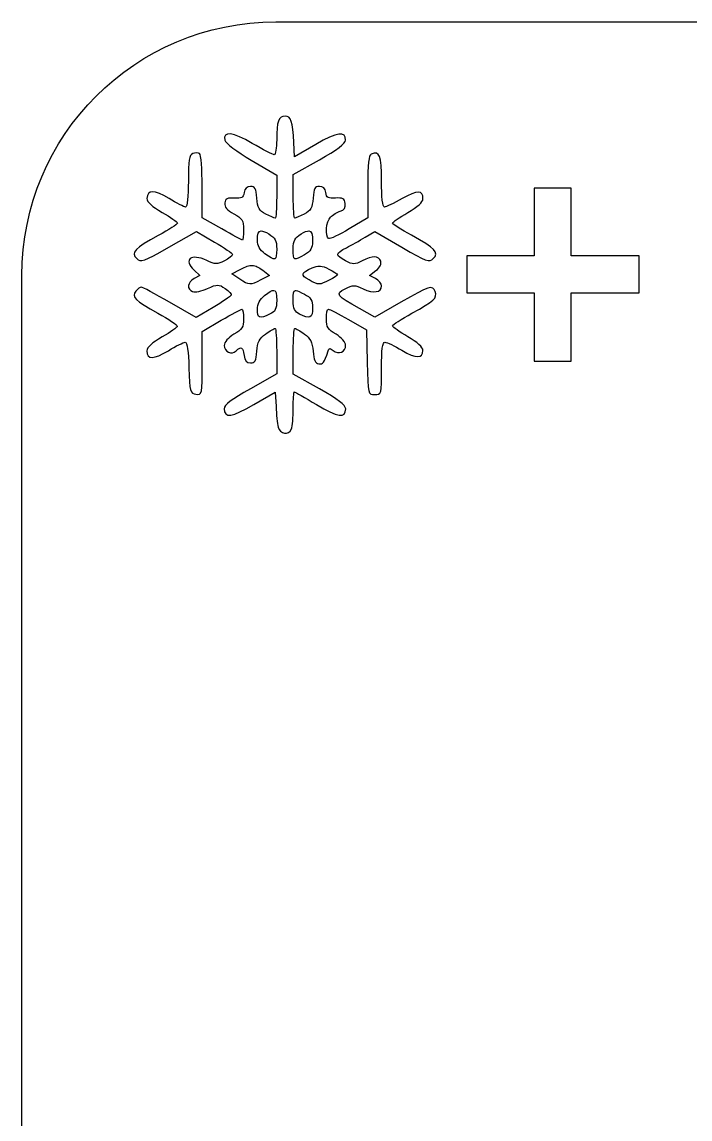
# Model space of a CAD drawing. Extents: x 164 to 448, y 306 to 448.
# Drawn here: x 164.4 to 208.4, y 375.5 to 447.7 of the extents above; entities that cross this region are included whole.
import ezdxf

# ---------------------------------------------------------------- set-up
doc = ezdxf.new("R2010")
doc.units = 0
doc.layers.add('Layer_1', color=7, linetype='CONTINUOUS')

msp = doc.modelspace()

# ---------------------------------------------------------------- linework, layer by layer
at = {"layer": 'Layer_1', "color": 7}
for points in [[(181.10558, 447.655975), (289.445584, 447.655975)], [(181.723139, 441.462217), (181.724601, 441.459383)], [(181.723178, 441.461339), (181.723139, 441.462217)], [(183.744672, 439.598069), (182.342818, 438.782145), (182.295933, 439.71378)], [(179.486337, 438.557613), (181.163577, 437.561546), (181.163577, 436.152359)], [(182.253464, 436.179118), (182.253464, 437.61172), (183.97319, 438.582926)], [(177.549817, 434.032724), (176.262219, 434.773956), (176.262219, 436.83497)], [(187.153342, 436.823631), (187.153342, 434.765509), (185.940456, 434.038961)], [(174.062007, 432.825761), (175.879871, 433.864346), (177.066394, 433.170028)], [(180.142577, 433.905194), (180.142577, 433.905052)], [(183.278806, 433.905194), (183.278803, 433.905052)], [(186.980488, 433.48269), (187.626484, 433.867946), (189.400414, 432.829361)], [(175.736322, 431.320677), (176.117179, 430.966148), (175.736322, 430.76262)], [(178.734855, 430.733594), (178.211908, 431.077833), (178.771476, 431.367874)], [(179.569814, 431.632913), (179.569814, 431.634529)], [(180.242181, 431.310813), (180.681636, 430.972413), (180.114741, 430.679452)], [(183.977529, 431.590167), (183.977535, 431.590592)], [(184.037601, 431.589118), (184.037601, 431.587644)], [(187.667493, 430.767694), (187.274914, 430.977175), (187.695326, 431.295052)], [(164.409446, 322.619839), (164.409446, 430.959855)], [(176.977043, 428.86868), (175.869624, 428.209512), (174.120602, 429.208526)], [(189.340347, 429.213288), (187.625013, 428.224507), (186.617203, 428.787014)], [(176.262194, 425.194554), (176.262194, 427.286324), (177.519027, 428.020214)], [(185.883296, 428.070416), (187.062497, 427.384857), (187.113776, 425.256435)], [(181.163563, 425.987008), (181.163563, 424.489918), (179.439446, 423.51874)], [(183.977546, 423.509754), (182.253424, 424.482406), (182.253424, 425.98389)], [(179.651846, 422.472699), (181.072743, 423.295937), (181.119628, 422.349647)]]:
    msp.add_lwpolyline(points, dxfattribs=at)
for points in [[(181.10558, 447.655975)], [(198.095698, 436.717616), (198.095698, 432.26742), (193.670408, 432.26742), (193.670408, 429.829937), (198.095698, 429.829937), (198.095698, 425.329937), (200.533198, 425.329937), (200.533198, 429.829937), (205.00829, 429.829937), (205.00829, 432.26742), (200.533198, 432.26742), (200.533198, 436.717616)], [(180.971668, 429.992391)], [(182.404293, 429.986636)]]:
    msp.add_lwpolyline(points, close=True, dxfattribs=at)
for points in [[(164.409446, 430.959855), (164.409446, 440.209502), (171.855921, 447.655975), (181.10558, 447.655975)], [(181.724601, 441.459383), (181.287468, 441.459383), (181.163568, 441.115569), (181.163568, 439.900781)], [(182.295933, 439.71378), (182.226484, 441.100403), (182.106947, 441.461339), (181.723178, 441.461339)], [(179.559573, 439.664939), (178.260072, 440.417367), (177.631758, 440.488998), (177.749028, 439.871584)], [(185.697312, 439.877849), (185.704682, 440.49515), (185.148156, 440.415269), (183.744672, 439.598069)], [(177.749028, 439.871584), (177.78276, 439.694986), (178.558084, 439.108441), (179.486337, 438.557613)], [(181.163568, 439.900781), (181.163568, 439.359874), (181.092163, 438.917868), (181.006841, 438.917868)], [(183.97319, 438.582926), (185.129833, 439.235972), (185.694732, 439.660375), (185.697312, 439.877849)], [(176.09815, 438.998542), (176.006874, 439.054101), (175.802794, 439.049849), (175.644048, 438.990038)], [(181.006841, 438.917868), (180.919534, 438.917868), (180.269351, 439.254198), (179.559573, 439.664939)], [(188.060085, 437.179606), (188.060085, 438.890457), (187.951887, 439.17429), (187.380397, 438.963761)], [(175.644048, 438.990038), (175.408517, 438.898762), (175.35547, 438.564614), (175.35547, 437.173625)], [(176.262219, 436.83497), (176.262219, 437.968602), (176.189426, 438.942444), (176.09815, 438.998542)], [(187.380397, 438.963761), (187.217688, 438.904233), (187.153342, 438.304535), (187.153342, 436.823631)], [(175.35547, 437.173625), (175.35547, 436.175348), (175.281911, 435.470003), (175.176746, 435.470003)], [(188.244649, 435.471562), (188.133531, 435.471562), (188.060085, 436.144224), (188.060085, 437.179606)], [(174.083973, 436.032539), (173.123382, 436.623619), (172.633782, 436.623959), (172.633782, 436.038208)], [(179.019051, 436.423351), (178.971429, 436.087219), (178.859942, 436.023581), (178.383305, 436.060063)], [(179.439463, 436.830576), (179.201551, 436.830576), (179.057151, 436.689694), (179.019051, 436.423351)], [(179.858407, 436.058589), (179.812769, 436.691169), (179.737112, 436.830576), (179.439463, 436.830576)], [(181.163577, 436.152359), (181.163577, 435.377083), (181.119016, 434.7432), (181.065441, 434.7432)], [(182.351599, 434.745014), (182.29604, 434.745014), (182.253464, 435.390548), (182.253464, 436.179118)], [(183.976106, 436.832419), (183.678673, 436.832419), (183.603005, 436.693521), (183.557163, 436.06046)], [(184.397981, 436.425194), (184.360309, 436.692217), (184.214438, 436.832419), (183.976106, 436.832419)], [(185.033727, 436.061934), (184.557305, 436.026217), (184.44581, 436.090564), (184.397981, 436.425194)], [(190.783227, 436.018337), (190.783227, 436.603691), (190.441363, 436.607065), (189.419457, 436.029676)], [(172.633782, 436.038208), (172.633782, 435.801798), (172.959063, 435.503509), (173.631342, 435.124148)], [(175.176746, 435.470003), (175.077533, 435.470003), (174.586796, 435.723137), (174.083973, 436.032539)], [(177.754887, 435.74074), (177.717186, 435.483354), (177.888767, 435.276624), (178.343759, 435.031767)], [(178.383305, 436.060063), (177.925932, 436.09578), (177.796162, 436.028031), (177.754887, 435.74074)], [(180.439948, 435.014192), (180.004399, 435.239263), (179.904643, 435.417874), (179.858407, 436.058589)], [(183.557163, 436.06046), (183.511525, 435.419915), (183.412823, 435.241219), (182.977084, 435.016006)], [(185.666539, 435.713272), (185.620901, 436.033531), (185.504199, 436.098019), (185.033727, 436.061934)], [(185.350136, 435.202044), (185.602929, 435.281414), (185.704435, 435.446674), (185.666539, 435.713272)], [(189.419457, 436.029676), (188.874964, 435.722315), (188.345846, 435.471562), (188.244649, 435.471562)], [(189.785667, 435.108671), (190.435518, 435.48052), (190.783227, 435.797688), (190.783227, 436.018337)], [(173.631342, 435.124148), (174.180387, 434.814208), (174.630365, 434.497521), (174.630365, 434.41954)], [(178.343759, 435.031767), (178.907496, 434.728176), (178.986824, 434.601156), (178.986824, 433.988787)], [(181.065441, 434.7432), (181.009882, 434.7432), (180.72866, 434.865657), (180.439948, 435.014192)], [(182.977084, 435.016006), (182.688378, 434.867187), (182.40656, 434.745014), (182.351599, 434.745014)], [(184.579614, 433.40468), (184.3294, 433.559452), (184.414411, 434.521219), (184.70414, 434.81092)], [(184.70414, 434.81092), (184.854943, 434.961723), (185.145355, 435.136961), (185.350136, 435.202044)], [(188.788107, 434.414324), (188.787433, 434.481789), (189.236614, 434.794564), (189.785667, 435.108671)], [(174.630365, 434.41954), (174.630365, 434.342154), (174.066738, 433.973395), (173.379387, 433.602142)], [(178.910657, 433.291521), (178.868988, 433.291521), (178.257413, 433.624706), (177.549817, 434.032724)], [(178.986824, 433.988787), (178.986824, 433.605203), (178.952326, 433.291521), (178.910657, 433.291521)], [(185.940456, 434.038961), (185.27334, 433.639531), (184.661362, 433.354252), (184.579614, 433.40468)], [(190.034691, 433.614529), (189.350113, 433.987398), (188.788901, 434.34686), (188.788107, 434.414324)], [(173.379387, 433.602142), (171.820534, 432.760224), (171.556713, 432.476107), (171.955556, 432.077244)], [(179.893553, 433.276753), (179.893553, 433.710312), (179.952089, 433.905761), (180.142577, 433.905194)], [(180.391601, 432.403682), (180.058433, 432.65228), (179.893553, 432.943569), (179.893553, 433.276753)], [(180.142577, 433.905052), (180.257664, 433.904769), (180.420004, 433.834186), (180.645018, 433.701524)], [(180.645018, 433.701524), (181.070649, 433.450091), (181.163574, 433.270035), (181.163568, 432.706932)], [(182.253416, 432.706791), (182.253416, 433.270148), (182.346137, 433.448561), (182.771972, 433.699965)], [(182.771972, 433.699965), (183.00155, 433.834894), (183.164709, 433.908028), (183.278806, 433.905194)], [(183.278803, 433.905052), (183.469292, 433.899383), (183.523433, 433.685934), (183.523433, 433.20926)], [(185.747091, 432.798605), (186.071525, 432.963298), (186.625902, 433.270375), (186.980488, 433.48269)], [(191.462916, 432.07937), (191.860566, 432.477043), (191.591949, 432.767055), (190.034691, 433.614529)], [(171.955556, 432.077244), (172.220652, 431.812205), (172.398424, 431.875417), (174.062007, 432.825761)], [(177.066394, 433.170028), (177.719029, 432.788258), (178.25387, 432.417543), (178.255848, 432.345345)], [(181.163568, 432.706932), (181.163568, 431.921339), (181.081732, 431.889165), (180.391601, 432.403682)], [(182.996087, 432.331824), (182.279965, 431.908753), (182.253416, 431.922019), (182.253416, 432.706791)], [(183.523433, 433.20926), (183.523433, 432.777061), (183.398312, 432.569509), (182.996087, 432.331824)], [(185.700206, 431.932876), (185.008683, 432.290466), (185.017263, 432.430328), (185.747091, 432.798605)], [(189.400414, 432.829361), (191.021366, 431.880293), (191.199501, 431.815861), (191.462916, 432.07937)], [(176.559559, 431.957849), (175.536071, 432.446003), (174.985668, 432.019928), (175.736322, 431.320677)], [(177.722643, 431.935172), (177.236898, 431.684022), (177.126273, 431.686857), (176.559559, 431.957849)], [(178.255848, 432.345345), (178.257776, 432.273912), (178.017908, 432.088243), (177.722643, 431.935172)], [(186.781263, 431.927206), (186.300275, 431.678608), (186.189333, 431.679458), (185.700206, 431.932876)], [(188.00441, 431.907364), (187.863528, 432.27686), (187.471397, 432.283465), (186.781263, 431.927206)], [(187.695326, 431.295052), (187.964192, 431.497729), (188.076835, 431.718661), (188.00441, 431.907364)], [(178.771476, 431.367874), (179.127261, 431.552409), (179.358695, 431.641134), (179.569814, 431.632913)], [(179.569814, 431.634529), (179.780939, 431.626025), (179.971529, 431.518309), (180.242181, 431.310813)], [(183.291999, 430.674718), (182.712382, 430.989052), (182.756971, 431.157175), (183.501451, 431.465726)], [(183.501451, 431.465726), (183.692959, 431.545663), (183.837047, 431.587616), (183.977529, 431.590167)], [(183.977535, 431.590592), (183.997661, 431.590961), (184.017532, 431.590365), (184.037601, 431.589118)], [(184.037601, 431.587644), (184.198326, 431.576306), (184.361678, 431.515361), (184.594238, 431.394321)], [(184.594238, 431.394321), (184.903988, 431.233597), (185.156736, 431.065672), (185.156736, 431.0208)], [(175.736322, 430.76262), (175.289261, 430.523376), (175.235485, 430.061329), (175.636712, 429.907181)], [(176.613766, 430.112409), (177.269769, 430.408488), (177.335853, 430.408772), (177.782709, 430.115244)], [(180.114741, 430.679452), (179.405558, 430.312734), (179.37102, 430.314746), (178.734855, 430.733594)], [(184.622071, 430.66338), (183.974797, 430.328636), (183.929145, 430.329203), (183.291999, 430.674718)], [(185.156736, 431.0208), (185.156736, 430.975162), (184.916529, 430.815572), (184.622071, 430.66338)], [(185.670913, 430.099512), (186.184638, 430.365118), (186.280923, 430.364268), (186.85597, 430.091008)], [(188.060074, 430.285748), (188.060074, 430.434567), (187.883787, 430.652211), (187.667493, 430.767694)], [(191.584488, 429.910554), (191.413843, 430.354233), (191.205213, 430.288781), (189.340347, 429.213288)], [(171.907226, 429.935159), (171.59311, 429.556535), (171.825333, 429.32418), (173.353022, 428.4864)], [(172.251459, 430.207569), (172.185979, 430.207569), (172.031434, 430.084261), (171.907226, 429.935159)], [(174.120602, 429.208526), (173.158427, 429.758135), (172.317138, 430.207569), (172.251459, 430.207569)], [(175.636712, 429.907181), (175.791484, 429.847654), (176.231395, 429.940913), (176.613766, 430.112409)], [(178.170894, 429.667002), (178.123272, 429.5916), (177.586226, 429.2316), (176.977043, 428.86868)], [(177.782709, 430.115244), (178.043043, 429.944598), (178.217921, 429.743027), (178.170894, 429.667002)], [(179.893539, 428.739959), (179.893539, 429.097691), (180.049615, 429.393288), (180.371075, 429.646677)], [(180.371075, 429.646677), (180.663763, 429.87685), (180.852409, 429.997153), (180.971668, 429.992391)], [(180.971677, 429.992391), (181.124464, 429.986721), (181.163582, 429.774123), (181.163554, 429.32588)], [(182.253404, 429.323046), (182.253404, 429.787956), (182.255848, 429.981392), (182.404293, 429.986636)], [(182.40429, 429.986721), (182.414211, 429.987061), (182.423849, 429.986551), (182.435046, 429.985247)], [(182.435046, 429.985247), (182.542195, 429.973909), (182.714457, 429.883767), (182.987294, 429.743452)], [(182.987294, 429.743452), (183.424422, 429.517531), (183.523422, 429.351449), (183.523422, 428.836734)], [(186.617203, 428.787014), (185.087117, 429.642624), (185.00618, 429.755641), (185.670913, 430.099512)], [(186.85597, 430.091008), (187.534196, 429.767546), (188.060074, 429.852614), (188.060074, 430.285748)], [(190.062513, 428.483792), (191.514214, 429.279477), (191.744022, 429.494825), (191.584488, 429.910554)], [(181.163554, 429.32588), (181.163554, 428.755209), (181.081123, 428.591792), (180.70213, 428.419134)], [(182.66063, 428.426561), (182.341956, 428.579348), (182.253404, 428.778198), (182.253404, 429.323046)], [(173.353022, 428.4864), (174.055068, 428.101654), (174.628899, 427.720394), (174.628899, 427.638246)], [(177.519027, 428.020214), (178.210355, 428.424009), (178.823789, 428.754104), (178.881335, 428.754104)], [(178.881335, 428.754104), (178.938879, 428.754104), (178.986813, 428.466756), (178.986813, 428.113956)], [(180.70213, 428.419134), (180.015565, 428.106416), (179.893539, 428.154945), (179.893539, 428.739959)], [(183.523422, 428.836734), (183.523422, 428.166425), (183.362074, 428.088643), (182.66063, 428.426561)], [(184.430166, 428.114353), (184.430166, 428.467153), (184.490997, 428.755946), (184.566399, 428.755946)], [(184.566399, 428.755946), (184.6418, 428.755946), (185.234837, 428.447225), (185.883296, 428.070416)], [(188.786636, 427.647373), (188.786636, 427.722775), (189.360476, 428.099046), (190.062513, 428.483792)], [(174.628899, 427.638246), (174.628899, 427.556891), (174.180393, 427.234819), (173.631348, 426.924879)], [(178.986813, 428.113956), (178.986813, 427.573247), (178.887231, 427.413231), (178.351067, 427.097339)], [(180.431147, 427.116387), (180.715496, 427.318781), (180.997112, 427.484069), (181.05664, 427.484069)], [(181.05664, 427.484069), (181.116167, 427.484069), (181.165547, 426.810671), (181.163563, 425.987008)], [(182.253424, 425.98389), (182.253424, 426.809112), (182.302804, 427.483871), (182.360347, 427.483871)], [(182.360347, 427.483871), (182.419875, 427.483871), (182.701485, 427.319461), (182.985831, 427.116189)], [(185.065911, 427.097735), (184.530351, 427.413685), (184.430166, 427.573843), (184.430166, 428.114353)], [(189.785659, 426.9384), (189.236605, 427.252507), (188.786636, 427.571773), (188.786636, 427.647373)], [(173.631348, 426.924879), (172.959069, 426.54549), (172.632325, 426.245868), (172.632317, 426.009345)], [(178.351067, 427.097339), (177.973464, 426.874535), (177.715329, 426.580611), (177.715329, 426.372265)], [(179.858395, 425.982614), (179.902049, 426.58302), (180.025356, 426.827877), (180.431147, 427.116387)], [(182.985831, 427.116189), (183.39063, 426.828076), (183.513665, 426.581036), (183.55712, 425.982416)], [(185.700186, 426.372661), (185.700186, 426.581291), (185.443537, 426.875131), (185.065911, 427.097735)], [(190.783219, 426.037493), (190.783219, 426.24754), (190.420631, 426.575055), (189.785659, 426.9384)], [(172.632317, 426.009345), (172.632317, 425.429745), (173.083742, 425.433883), (174.038567, 426.020683)], [(174.038567, 426.020683), (174.535435, 426.326485), (175.031666, 426.577351), (175.141599, 426.577351)], [(175.141599, 426.577351), (175.268591, 426.577351), (175.360207, 425.968753), (175.393542, 424.898646)], [(177.715329, 426.372265), (177.715329, 425.950413), (178.203107, 425.720381), (178.490231, 426.007502)], [(178.490231, 426.007502), (178.814268, 426.331531), (178.957128, 426.252699), (179.01904, 425.714542)], [(183.932121, 425.157704), (184.225402, 425.102145), (184.293187, 425.197956), (184.540034, 426.007304)], [(184.540034, 426.007304), (184.599561, 426.203745), (184.668698, 426.208847), (184.882808, 426.032816)], [(184.882808, 426.032816), (185.236605, 425.739146), (185.700186, 425.932186), (185.700186, 426.372661)], [(188.060066, 424.853603), (188.060066, 426.11383), (188.121832, 426.576784), (188.287121, 426.5748)], [(188.287121, 426.5748), (188.412129, 426.573099), (188.916146, 426.334706), (189.406264, 426.045997)], [(189.406264, 426.045997), (190.345618, 425.492957), (190.783219, 425.491965), (190.783219, 426.037493)], [(179.01904, 425.714542), (179.060709, 425.355562), (179.177723, 425.21502), (179.439452, 425.21502)], [(179.439452, 425.21502), (179.736301, 425.21502), (179.812953, 425.355052), (179.858395, 425.982614)], [(183.55712, 425.982416), (183.596805, 425.425039), (183.699363, 425.201754), (183.932121, 425.157704)], [(175.393542, 424.898646), (175.443148, 423.313965), (175.469822, 423.216113), (175.854966, 423.16132)], [(175.854966, 423.16132), (176.258174, 423.103776), (176.262194, 423.129005), (176.262194, 425.194554)], [(187.113776, 425.256435), (187.165366, 423.128324), (187.165621, 423.128013), (187.613283, 423.128013)], [(187.613283, 423.128013), (188.058161, 423.128013), (188.060066, 423.139351), (188.060066, 424.853603)], [(179.439446, 423.51874), (178.188755, 422.815096), (177.713861, 422.452431), (177.713861, 422.197455)], [(182.253424, 422.235326), (182.253424, 422.826236), (182.283103, 423.309061), (182.320804, 423.309061)], [(182.320804, 423.309061), (182.358505, 423.309061), (183.013316, 422.934718), (183.776859, 422.475562)], [(185.701669, 422.191389), (185.701669, 422.43857), (185.210972, 422.813849), (183.977546, 423.509754)], [(177.713861, 422.197455), (177.713861, 421.564649), (178.209275, 421.635685), (179.651846, 422.472699)], [(183.776859, 422.475562), (185.176375, 421.634409), (185.701669, 421.55623), (185.701669, 422.191389)], [(181.119628, 422.349647), (181.145424, 421.829178), (181.209175, 421.219502), (181.258781, 420.994658)], [(182.142079, 420.873052), (182.203591, 421.031792), (182.253424, 421.644387), (182.253424, 422.235326)], [(181.258781, 420.994658), (181.365931, 420.52062), (181.974603, 420.436545), (182.142079, 420.873052)]]:
    msp.add_open_spline(points, degree=3, dxfattribs=at)

doc.saveas('drawing.dxf')
